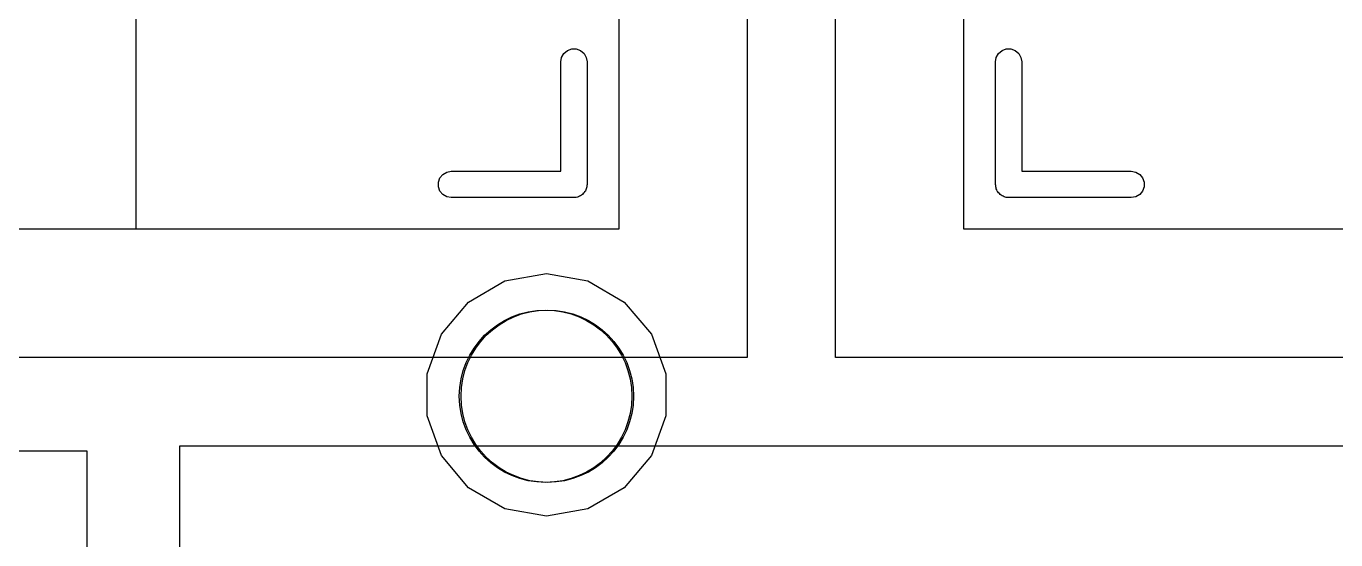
# Model space of a CAD drawing. Header units: millimetres. Extents: x 30 to 728, y -111 to 447.
# Drawn here: x 105.27 to 124.25, y 118.58 to 126.03 of the extents above; entities that cross this region are included whole.
import ezdxf

# ---------------------------------------------------------------- set-up
doc = ezdxf.new("R2010")
doc.units = ezdxf.units.MM
for name, color, linetype in [('BLACK', 7, 'Continuous'), ('プレート', 6, 'Continuous'), ('参照キーキャップ', 7, 'Continuous'), ('寸法', 21, 'Continuous'), ('裏面', 3, 'Continuous')]:
    doc.layers.add(name, color=color, linetype=linetype)
doc.layers.add('補助線', color=4, linetype='Continuous', transparency=0.8)

# ---------------------------------------------------------------- blocks, each defined once
blk = doc.blocks.new('hhskb-F.SilkS')
at = {"layer": 'BLACK'}
for p, q in [((79.4095, -102.572), (79.421, -102.507)), ((79.421, -102.507), (79.4541, -102.45)), ((79.4541, -102.45), (79.5048, -102.407)), ((79.5048, -102.407), (79.5669, -102.384)), ((79.5669, -102.384), (79.6331, -102.384)), ((79.6331, -102.384), (79.6953, -102.407)), ((79.6953, -102.407), (79.7459, -102.45)), ((79.7459, -102.45), (79.779, -102.507)), ((79.779, -102.507), (79.7905, -102.572)), ((85.7095, -102.572), (85.721, -102.507)), ((85.721, -102.507), (85.7541, -102.45)), ((85.7541, -102.45), (85.8047, -102.407)), ((85.8047, -102.407), (85.8669, -102.384)), ((85.8669, -102.384), (85.9331, -102.384)), ((85.9331, -102.384), (85.9952, -102.407)), ((85.9952, -102.407), (86.0459, -102.45)), ((86.0459, -102.45), (86.079, -102.507)), ((86.079, -102.507), (86.0905, -102.572)), ((79.4095, -104.159), (79.4095, -102.572)), ((79.7905, -102.572), (79.7905, -104.35)), ((85.7095, -104.35), (85.7095, -102.572)), ((86.0905, -102.572), (86.0905, -104.159)), ((77.657, -104.255), (77.6995, -104.204)), ((77.6995, -104.204), (77.7568, -104.171)), ((77.7568, -104.171), (77.822, -104.159)), ((77.822, -104.159), (79.4095, -104.159)), ((86.0905, -104.159), (87.678, -104.159)), ((87.678, -104.159), (87.7432, -104.171)), ((87.7432, -104.171), (87.8005, -104.204)), ((87.8005, -104.204), (87.843, -104.255)), ((77.6344, -104.317), (77.657, -104.255)), ((77.6344, -104.383), (77.6344, -104.317)), ((77.657, -104.445), (77.6344, -104.383)), ((79.7819, -104.399), (79.779, -104.415)), ((79.7876, -104.383), (79.7819, -104.399)), ((79.7905, -104.35), (79.7876, -104.366)), ((79.7876, -104.366), (79.7876, -104.383)), ((85.7124, -104.366), (85.7095, -104.35)), ((85.7124, -104.383), (85.7124, -104.366)), ((85.7181, -104.399), (85.7124, -104.383)), ((85.721, -104.415), (85.7181, -104.399)), ((87.843, -104.255), (87.8656, -104.317)), ((87.8656, -104.383), (87.843, -104.445)), ((87.8656, -104.317), (87.8656, -104.383)), ((77.6995, -104.496), (77.657, -104.445)), ((77.7568, -104.529), (77.6995, -104.496)), ((77.822, -104.54), (77.7568, -104.529)), ((79.6, -104.54), (77.822, -104.54)), ((79.6164, -104.538), (79.6, -104.54)), ((79.6331, -104.538), (79.6164, -104.538)), ((79.6487, -104.532), (79.6331, -104.538)), ((79.6652, -104.529), (79.6487, -104.532)), ((79.6796, -104.521), (79.6652, -104.529)), ((79.6953, -104.515), (79.6796, -104.521)), ((79.708, -104.504), (79.6953, -104.515)), ((79.7225, -104.496), (79.708, -104.504)), ((79.7332, -104.483), (79.7225, -104.496)), ((79.7459, -104.472), (79.7332, -104.483)), ((79.7543, -104.458), (79.7459, -104.472)), ((79.765, -104.445), (79.7543, -104.458)), ((79.7707, -104.43), (79.765, -104.445)), ((79.779, -104.415), (79.7707, -104.43)), ((85.7293, -104.43), (85.721, -104.415)), ((85.735, -104.445), (85.7293, -104.43)), ((85.7457, -104.458), (85.735, -104.445)), ((85.7541, -104.472), (85.7457, -104.458)), ((85.7668, -104.483), (85.7541, -104.472)), ((85.7775, -104.496), (85.7668, -104.483)), ((85.792, -104.504), (85.7775, -104.496)), ((85.8047, -104.515), (85.792, -104.504)), ((85.8204, -104.521), (85.8047, -104.515)), ((85.8348, -104.529), (85.8204, -104.521)), ((85.8513, -104.532), (85.8348, -104.529)), ((85.8669, -104.538), (85.8513, -104.532)), ((85.8836, -104.538), (85.8669, -104.538)), ((85.9, -104.54), (85.8836, -104.538)), ((87.678, -104.54), (85.9, -104.54)), ((87.7432, -104.529), (87.678, -104.54)), ((87.8005, -104.496), (87.7432, -104.529)), ((87.843, -104.445), (87.8005, -104.496)), ((78.5992, -105.749), (79.2, -105.643)), ((79.2, -105.643), (79.8008, -105.749)), ((78.0708, -106.054), (78.5992, -105.749)), ((79.8008, -105.749), (80.3292, -106.054)), ((77.6787, -106.522), (78.0708, -106.054)), ((80.3292, -106.054), (80.7213, -106.522)), ((77.47, -107.095), (77.6787, -106.522)), ((80.7213, -106.522), (80.93, -107.095)), ((77.47, -107.705), (77.47, -107.095)), ((80.93, -107.095), (80.93, -107.705)), ((77.6787, -108.278), (77.47, -107.705)), ((80.93, -107.705), (80.7213, -108.278)), ((78.0708, -108.746), (77.6787, -108.278)), ((80.7213, -108.278), (80.3292, -108.746)), ((78.5992, -109.051), (78.0708, -108.746)), ((80.3292, -108.746), (79.8008, -109.051)), ((79.2, -109.157), (78.5992, -109.051)), ((79.8008, -109.051), (79.2, -109.157))]:
    blk.add_line(p, q, dxfattribs=at)

msp = doc.modelspace()

# ---------------------------------------------------------------- linework, layer by layer
at = {"layer": 'プレート'}
for points in [[(99.858, 123.086), (99.858, 137.086), (113.858, 137.086), (113.858, 123.086)], [(118.858, 123.086), (118.858, 137.086), (132.858, 137.086), (132.858, 123.086)]]:
    msp.add_lwpolyline(points, close=True, dxfattribs=at)
msp.add_circle((112.821, 120.666), 1.25, dxfattribs=at)
at = {"layer": '参照キーキャップ', "color": 7}
for points in [[(97.997, 138.947), (115.719, 138.947), (115.719, 121.225), (97.997, 121.225), (97.997, 138.947)], [(116.997, 138.947), (134.719, 138.947), (134.719, 121.225), (116.997, 121.225), (116.997, 138.947)], [(64.819, 119.874), (106.146, 119.874), (106.146, 102.297), (64.819, 102.297), (64.819, 119.874)], [(107.497, 119.947), (125.219, 119.947), (125.219, 102.225), (107.497, 102.225), (107.497, 119.947)]]:
    msp.add_lwpolyline(points, close=True, dxfattribs=at)
at = {"layer": '裏面'}
msp.add_circle((112.796, 120.666), 1.25, dxfattribs=at)
at = {"layer": '補助線'}
msp.add_line((106.858, 137.086), (106.858, 123.086), dxfattribs=at)

# ---------------------------------------------------------------- block references
at = {"layer": '寸法', "linetype": 'ByBlock'}
msp.add_blockref('hhskb-F.SilkS', (33.608, 228.086), dxfattribs=at)

doc.saveas('drawing.dxf')
